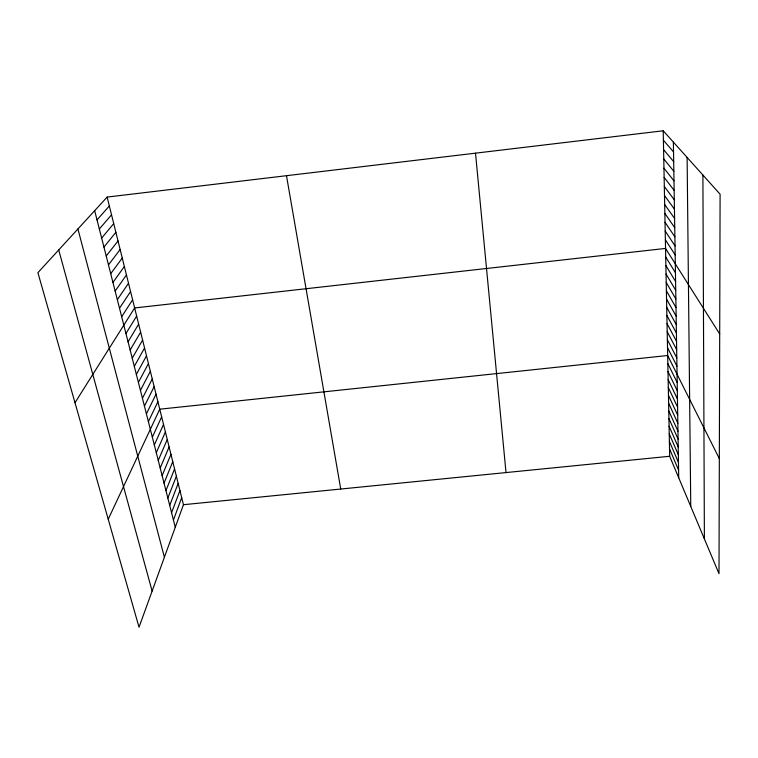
<?xml version="1.0" encoding="UTF-8"?>
<svg xmlns="http://www.w3.org/2000/svg" width="758" height="758" viewBox="0 0 758 758"><rect width="100%" height="100%" fill="white"/><g stroke="black" fill="none" stroke-linecap="round" stroke-linejoin="round"><path stroke-width="1.14" d="M107.134 197.08L183.445 504.705L139.027 627.217L37.9 272.681L107.134 197.08L663.212 130.783L720.1 194.219L719.001 573.692L669.674 456.269L663.212 130.783M173.43 520.035L181.693 497.655M171.573 512.759L179.93 490.549M169.716 505.434L178.158 483.396M167.831 498.053L176.377 476.204M165.945 490.634L174.577 468.956M164.041 483.149L172.767 461.66M162.127 475.617L170.948 454.317M160.194 468.037L169.11 446.926M158.251 460.4L167.262 439.479M156.29 452.706L165.405 431.984M154.319 444.965L163.529 424.442M152.33 437.167L161.653 416.843M108.223 519.23L159.749 409.197L667.665 355.521L719.333 458.618M148.379 421.628L157.901 401.721M146.408 413.896L156.034 394.198M144.427 406.117L154.149 386.618M142.428 398.272L152.263 378.991M140.419 390.379L150.359 371.316M138.401 382.42L148.435 363.584M136.355 374.414L146.502 355.796M134.308 366.351L144.56 347.96M132.233 358.231L142.608 340.067M130.158 350.044L140.637 332.127M128.055 341.811L138.648 324.121M125.942 333.511L136.648 316.067M74.995 402.725L134.64 307.947L665.543 248.425L719.693 333.975M121.668 316.73L132.612 299.78M119.508 308.241L130.566 291.555M117.338 299.704L128.509 283.265M115.15 291.091L126.444 274.927M112.942 282.421L124.359 266.522M110.715 273.685L122.256 258.052M108.47 264.883L120.143 249.534M106.215 256.024L118.011 240.949M103.941 247.089L115.87 232.299M101.648 238.088L113.709 223.591M99.345 229.02L111.53 214.817M97.015 219.886L109.342 205.977M183.445 504.705L669.674 456.269M663.402 140.239L673.54 151.932M663.582 149.629L673.691 161.662M663.771 158.943L673.843 171.317M663.951 168.191L673.995 180.887M664.131 177.372L674.146 190.391M664.311 186.487L674.298 199.828M664.491 195.526L674.449 209.18M664.671 204.508L674.592 218.465M664.851 213.415L674.743 227.684M665.022 222.265L674.885 236.828M665.202 231.048L675.027 245.905M665.372 239.765L675.17 254.915M665.714 257.019L675.454 272.728M665.884 265.546L675.596 281.54M666.055 274.017L675.729 290.276M666.216 282.431L675.871 298.955M666.386 290.778L676.003 307.568M666.547 299.069L676.145 316.124M666.708 307.303L676.278 324.614M666.879 315.48L676.411 333.037M667.04 323.6L676.543 341.403M667.201 331.663L676.676 349.713M667.353 339.669L676.809 357.956M667.514 347.619L676.932 366.142M667.826 363.594L677.197 382.582M667.987 371.619L677.33 390.834M668.149 379.587L677.453 399.03M668.3 387.499L677.586 407.16M668.461 395.354L677.718 415.232M668.613 403.152L677.841 423.248M668.764 410.893L677.965 431.207M668.926 418.587L678.097 439.109M669.077 426.233L678.221 446.955M669.219 433.813L678.344 454.743M669.371 441.355L678.467 462.475M669.522 448.84L678.59 470.159M58.717 249.941L152.121 591.088M77.913 228.992L164.391 557.244M94.674 210.677L175.269 527.255M286.486 175.695L340.73 489.043M475.503 153.163L506.012 472.575M673.379 142.125L678.704 477.786M687.118 157.446L690.756 506.458M702.903 175.041L704.39 538.919"/></g></svg>
